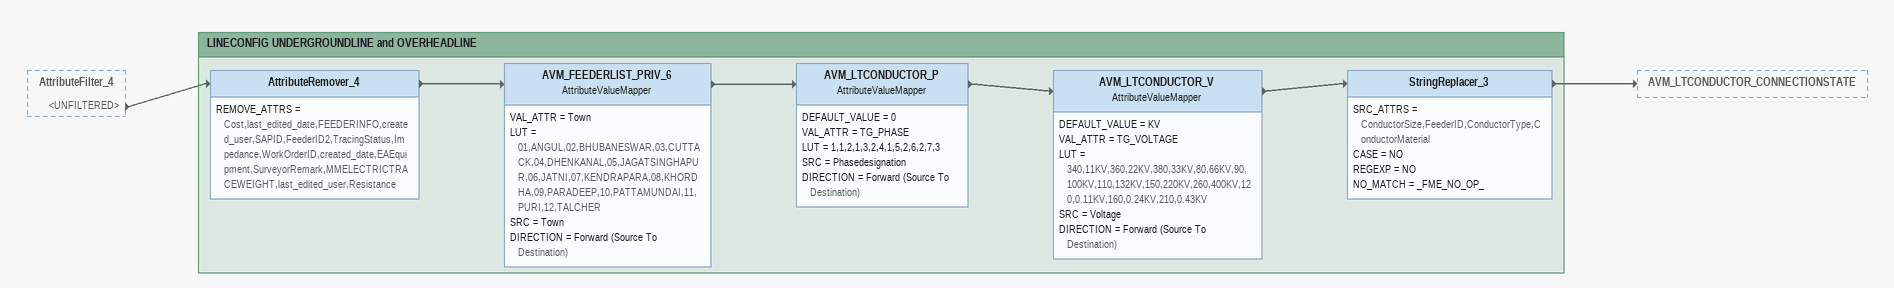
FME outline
AttributeFilter_4 [outside]
    <UNFILTERED> -> AttributeRemover_4

Bookmark: LINECONFIG UNDERGROUNDLINE and OVERHEADLINE
AttributeRemover_4
    REMOVE_ATTRS = Cost,last_edited_date,FEEDERINFO,created_user,SAPID,FeederID2,TracingStatus,Impedance,WorkOrderID,created_date,EAEquipment,SurveyorRemark,MMELECTRICTRACEWEIGHT,last_edited_user,Resistance
    -> AVM_FEEDERLIST_PRIV_6
AVM_FEEDERLIST_PRIV_6: AttributeValueMapper
    VAL_ATTR = Town
    LUT = 01,ANGUL,02,BHUBANESWAR,03,CUTTACK,04,DHENKANAL,05,JAGATSINGHAPUR,06,JATNI,07,KENDRAPARA,08,KHORDHA,09,PARADEEP,10,PATTAMUNDAI,11,PURI,12,TALCHER
    SRC = Town
    DIRECTION = Forward (Source To Destination)
    -> AVM_LTCONDUCTOR_P
AVM_LTCONDUCTOR_P: AttributeValueMapper
    DEFAULT_VALUE = 0
    VAL_ATTR = TG_PHASE
    LUT = 1,1,2,1,3,2,4,1,5,2,6,2,7,3
    SRC = Phasedesignation
    DIRECTION = Forward (Source To Destination)
    -> AVM_LTCONDUCTOR_V
AVM_LTCONDUCTOR_V: AttributeValueMapper
    DEFAULT_VALUE = KV
    VAL_ATTR = TG_VOLTAGE
    LUT = 340,11KV,360,22KV,380,33KV,80,66KV,90,100KV,110,132KV,150,220KV,260,400KV,120,0.11KV,160,0.24KV,210,0.43KV
    SRC = Voltage
    DIRECTION = Forward (Source To Destination)
    -> StringReplacer_3
StringReplacer_3
    SRC_ATTRS = ConductorSize,FeederID,ConductorType,ConductorMaterial
    CASE = NO
    REGEXP = NO
    NO_MATCH = _FME_NO_OP_
    -> AVM_LTCONDUCTOR_CONNECTIONSTATE
